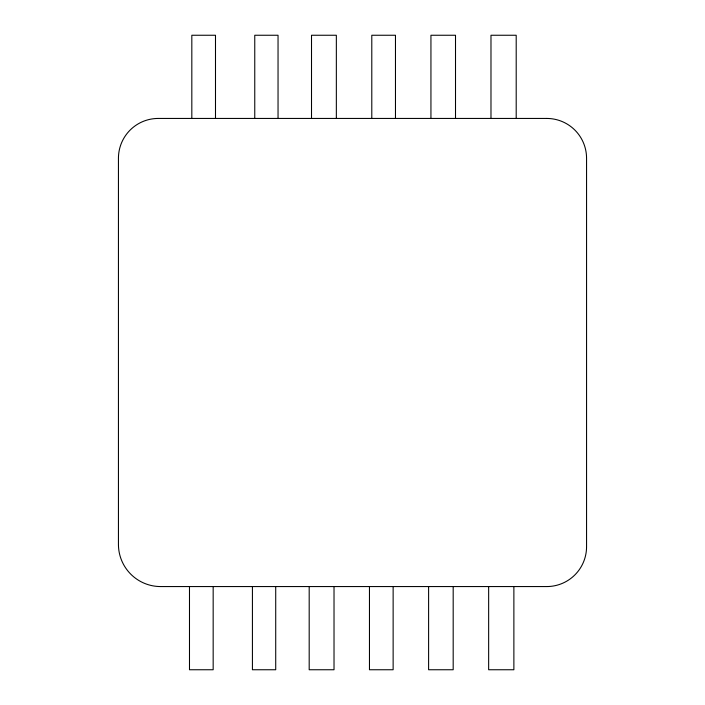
<?xml version="1.0" encoding="UTF-8"?>
<svg xmlns="http://www.w3.org/2000/svg" width="705" height="705" viewBox="0 0 705 705"><rect width="100%" height="100%" fill="white"/><g stroke="black" fill="none" stroke-linecap="round" stroke-linejoin="round"><path stroke-width="1.06" d="M516.201 118.44L516.201 35.25L490.98 35.25L490.98 118.44M513.875 586.56L513.875 669.75L488.653 669.75L488.653 586.56M455.509 118.44L455.509 35.25L430.94 35.25L430.94 118.44M453.183 586.56L453.183 669.75L428.605 669.75L428.605 586.56M395.47 118.44L395.47 35.25L371.791 35.25L371.791 118.44M393.134 586.56L393.134 669.75L369.464 669.75L369.464 586.56M336.347 118.44L336.347 35.25L311.513 35.25L311.513 118.44M334.02 586.56L334.02 669.75L309.187 669.75L309.187 586.56M278.043 118.44L278.043 35.25L254.761 35.25L254.761 118.44M275.717 586.56L275.717 669.75L252.425 669.75L252.425 586.56M215.492 118.44L215.492 35.25L191.822 35.25L191.822 118.44M213.166 586.56L213.166 669.75L189.486 669.75L189.486 586.56M546.736 118.44L158.264 118.44A39.824 39.824 0 0 0 118.44 158.264L118.44 544.357A42.203 42.203 0 0 0 160.643 586.56L546.736 586.56A39.824 39.824 0 0 0 586.56 546.736L586.56 158.264A39.824 39.824 0 0 0 546.736 118.44"/></g></svg>
